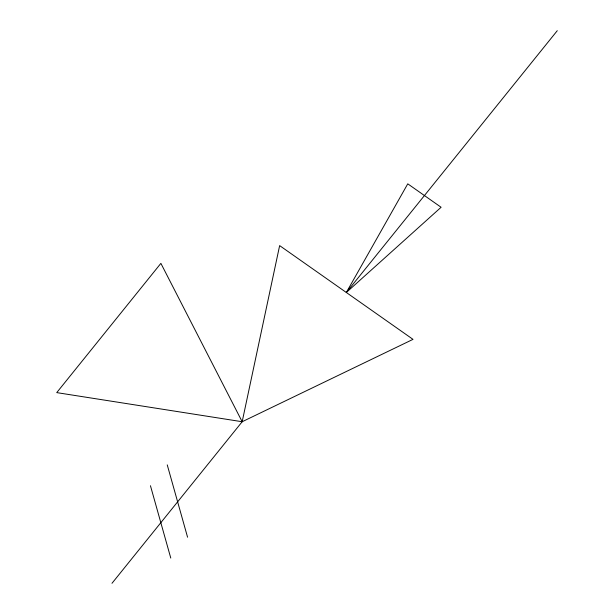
<?xml version="1.0" encoding="UTF-8"?>
<svg xmlns="http://www.w3.org/2000/svg" width="614" height="614" viewBox="0 0 614 614"><rect width="100%" height="100%" fill="white"/><g stroke="black" fill="none" stroke-linecap="round" stroke-linejoin="round"><path stroke-width="0.92" d="M242.177 421.734L160.883 263.36L56.734 392.615L242.177 421.734L279.639 245.608L413.007 339.358L242.177 421.734L111.986 583.3M346.327 292.487L407.765 183.832L441.105 207.263L346.327 292.487L557.266 30.7M167.246 464.875L187.569 537.212M150.445 485.72L170.776 558.057"/></g></svg>
